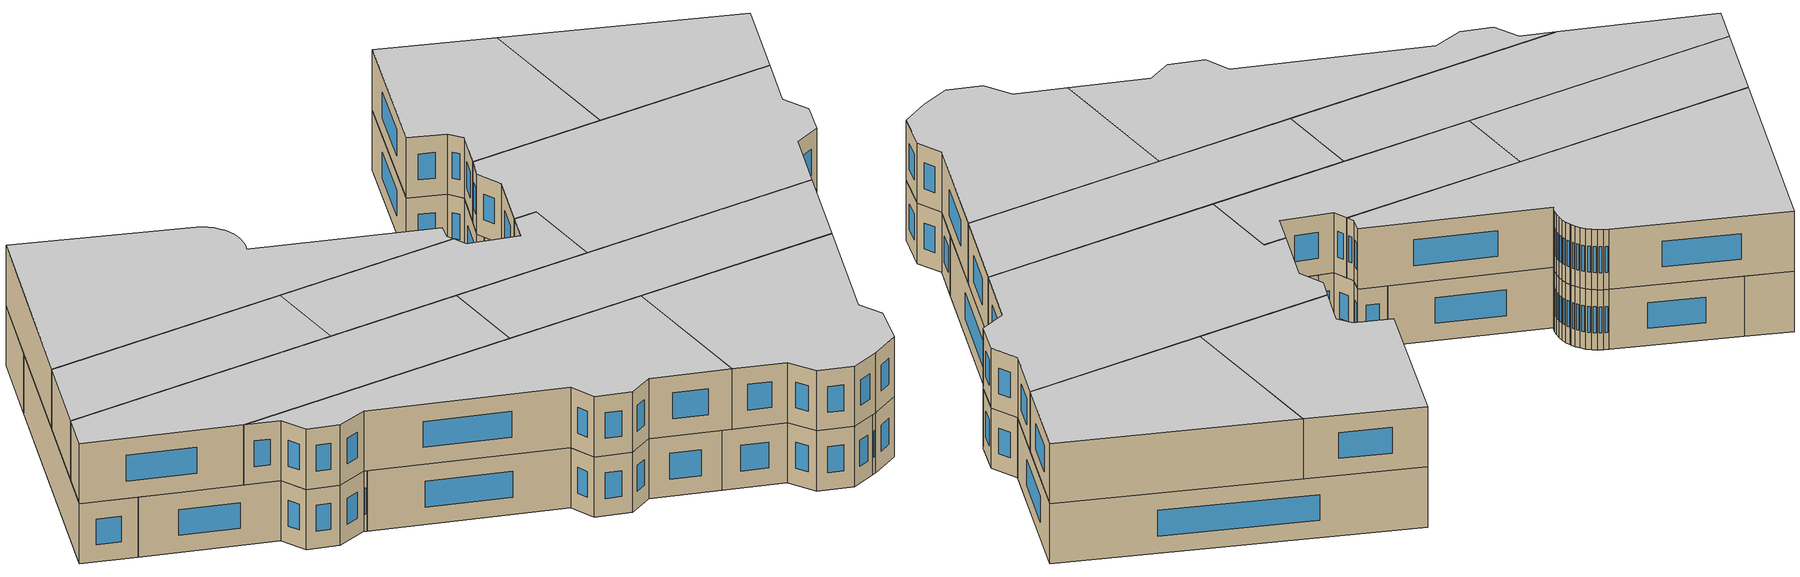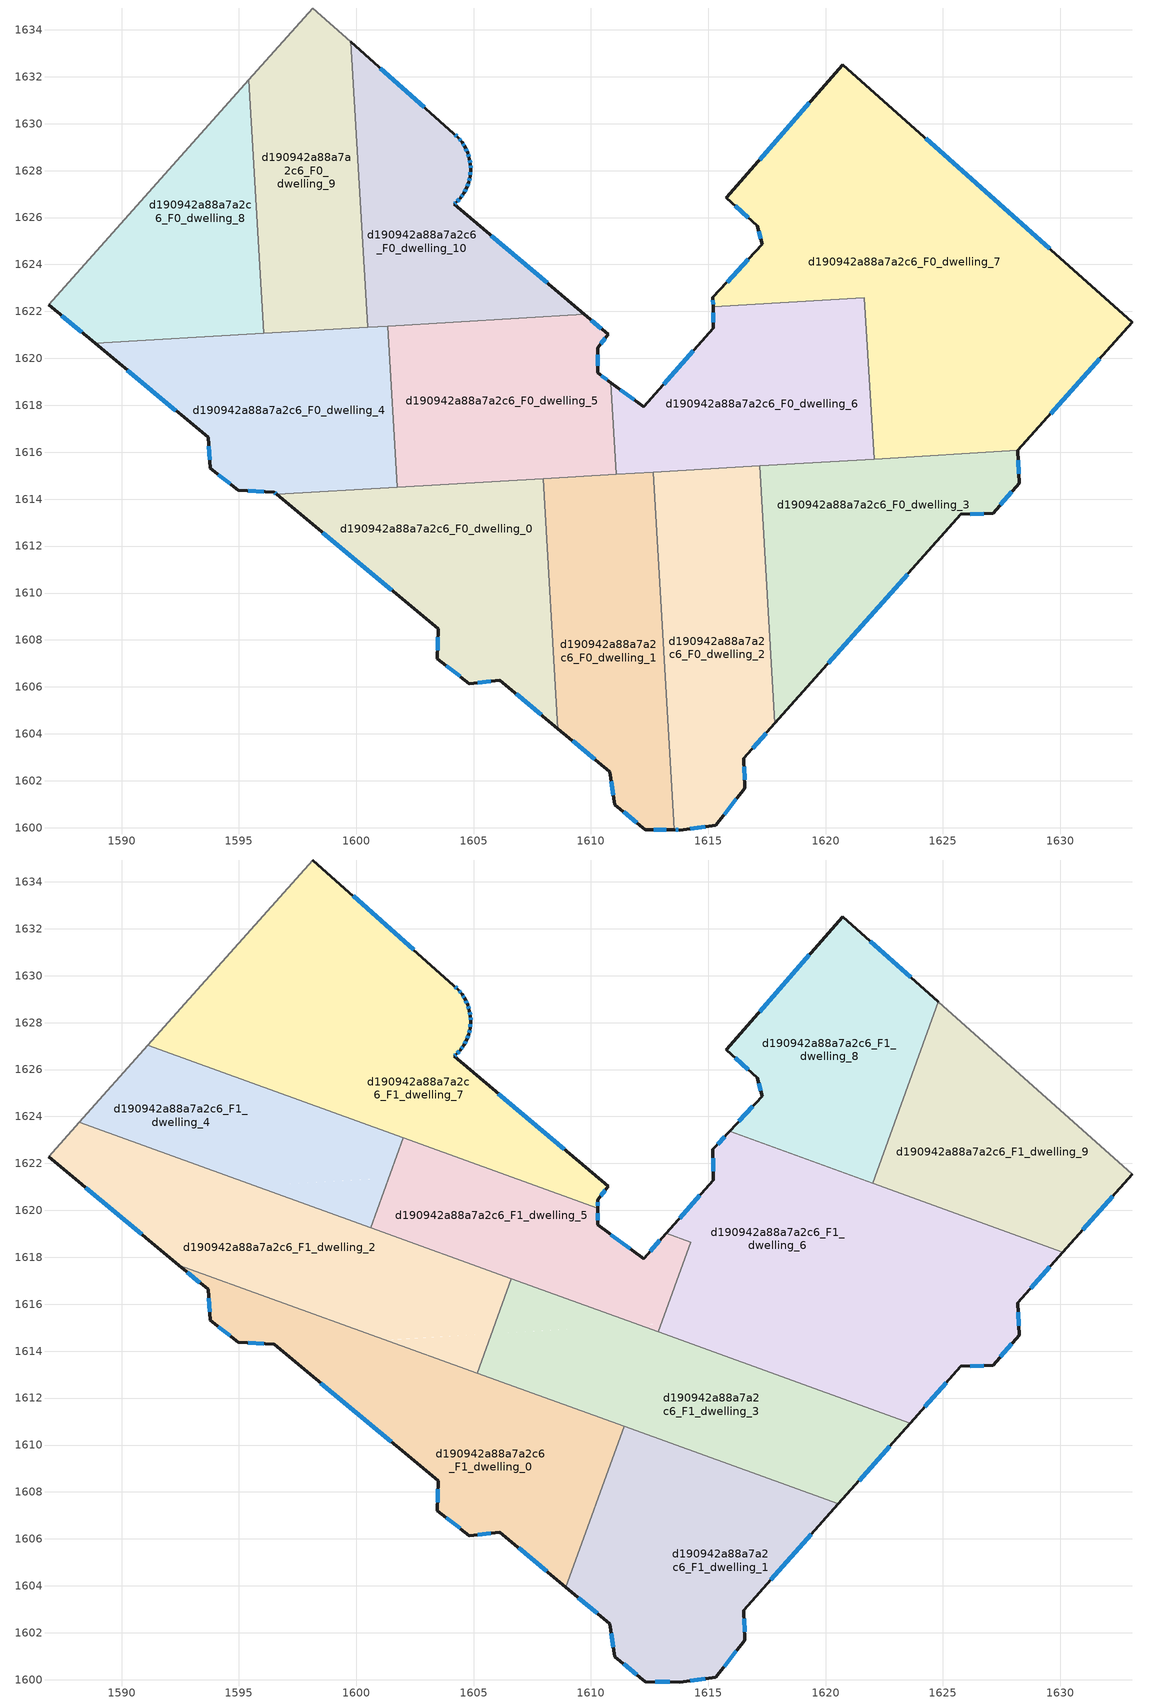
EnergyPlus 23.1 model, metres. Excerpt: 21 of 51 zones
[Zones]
d190942a88a7a2c6_F0_dwelling_0
 floor ground (EU_floor_Construction): 1607.96,1614.87 1608.59,1604.22 1606.11,1606.29 1604.81,1606.14 1603.46,1607.2 1603.48,1608.47 1596.6,1614.2 z0
 wall outside (EU_wall_Construction): 1596.6,1614.2 1603.48,1608.47 1603.46,1607.2 1604.81,1606.14 1606.11,1606.29 1608.59,1604.22 z0:3
 wall to d190942a88a7a2c6_F0_dwelling_1 (EU_wall_Construction): 1608.59,1604.22 1607.96,1614.87 z0:3
 wall to d190942a88a7a2c6_F0_dwelling_5 (EU_wall_Construction): 1607.96,1614.87 1601.75,1614.5 z0:3
 wall to d190942a88a7a2c6_F0_dwelling_4 (EU_wall_Construction): 1601.75,1614.5 1596.6,1614.2 z0:3
 window (EU_Window_Construction): 1603.48,1608.11 1603.46,1607.56 / 1598.57,1612.56 1601.52,1610.11 / 1606.82,1605.7 1607.88,1604.81 / 1605.18,1606.18 1605.74,1606.25 / 1603.84,1606.9 1604.42,1606.44 z0.86:2.14
d190942a88a7a2c6_F0_dwelling_1
 floor ground (EU_floor_Construction): 1612.65,1615.15 1613.56,1599.9 1612.31,1599.91 1611.02,1600.97 1610.79,1602.39 1608.59,1604.22 1607.96,1614.87 z0
 wall outside (EU_wall_Construction): 1608.59,1604.22 1610.79,1602.39 1611.02,1600.97 1612.31,1599.91 1613.56,1599.9 z0:3
 wall to d190942a88a7a2c6_F0_dwelling_2 (EU_wall_Construction): 1613.56,1599.9 1612.65,1615.15 z0:3
 wall to d190942a88a7a2c6_F0_dwelling_6 (EU_wall_Construction): 1612.65,1615.15 1611.09,1615.06 z0:3
 wall to d190942a88a7a2c6_F0_dwelling_5 (EU_wall_Construction): 1611.08,1615.06 1607.96,1614.87 z0:3
 window (EU_Window_Construction): 1609.22,1603.7 1610.16,1602.92 / 1612.67,1599.91 1613.2,1599.9 / 1611.39,1600.67 1611.95,1600.21 / 1610.86,1601.99 1610.96,1601.38 z0.86:2.14
d190942a88a7a2c6_F0_dwelling_10
 floor ground (EU_floor_Construction): 1604.51,1629.21 1604.64,1628.99 1604.75,1628.76 1604.82,1628.51 1604.86,1628.26 1604.87,1628.07 1604.87,1628.01 1604.85,1627.75 1604.79,1627.5 1604.7,1627.27 1604.58,1627.04 1604.43,1626.83 1604.26,1626.64 1604.17,1626.56 1609.72,1621.87 1600.49,1621.32 1599.77,1633.48 1604.16,1629.58 1604.34,1629.41 z0
 wall outside (EU_wall_Construction): 1609.72,1621.87 1604.17,1626.56 1604.26,1626.64 1604.43,1626.83 1604.58,1627.04 1604.7,1627.27 1604.79,1627.5 1604.85,1627.75 1604.87,1628.01 1604.87,1628.07 1604.86,1628.26 1604.82,1628.51 1604.75,1628.76 1604.64,1628.99 1604.51,1629.21 1604.34,1629.41 1604.16,1629.58 1599.77,1633.48 z0:3
 wall to d190942a88a7a2c6_F0_dwelling_9 (EU_wall_Construction): 1599.77,1633.48 1600.49,1621.32 z0:3
 wall to d190942a88a7a2c6_F0_dwelling_5 (EU_wall_Construction): 1601.34,1621.37 1609.72,1621.87 z0:3
 wall to d190942a88a7a2c6_F0_dwelling_4 (EU_wall_Construction): 1600.49,1621.32 1601.34,1621.37 z0:3
 window (EU_Window_Construction): 1604.6,1629.05 1604.54,1629.15 / 1604.72,1628.83 1604.67,1628.93 / 1604.8,1628.58 1604.77,1628.69 / 1604.85,1628.34 1604.83,1628.44 / 1604.87,1628.13 1604.87,1628.21 / 1604.86,1627.83 1604.87,1627.94 / 1604.81,1627.58 1604.83,1627.68 / 1604.73,1627.33 1604.77,1627.44 / 1604.62,1627.1 1604.67,1627.2 / 1604.48,1626.89 1604.54,1626.98 / 1604.31,1626.7 1604.38,1626.78 / 1604.19,1626.59 1604.23,1626.62 / 1608.13,1623.21 1605.75,1625.22 / 1602.9,1630.69 1601.02,1632.37 / 1604.29,1629.45 1604.21,1629.53 / 1604.46,1629.27 1604.39,1629.35 z0.86:2.14
 ceiling adiabatic (EU_roof_Construction): 1605.97,1621.65 1602,1623.08 1601.39,1621.38 z3
d190942a88a7a2c6_F0_dwelling_2
 floor ground (EU_floor_Construction): 1617.19,1615.42 1617.84,1604.46 1616.51,1602.96 1616.55,1601.68 1615.32,1600.1 1613.78,1599.9 1613.56,1599.9 1612.65,1615.15 z0
 wall outside (EU_wall_Construction): 1613.56,1599.9 1613.78,1599.9 1615.32,1600.1 1616.55,1601.68 1616.51,1602.96 1617.84,1604.46 z0:3
 wall to d190942a88a7a2c6_F0_dwelling_3 (EU_wall_Construction): 1617.84,1604.46 1617.19,1615.42 z0:3
 wall to d190942a88a7a2c6_F0_dwelling_6 (EU_wall_Construction): 1617.19,1615.42 1612.65,1615.15 z0:3
 window (EU_Window_Construction): 1614.22,1599.96 1614.88,1600.05 / 1613.62,1599.9 1613.72,1599.9 / 1616.89,1603.39 1617.46,1604.03 / 1616.54,1602.04 1616.52,1602.6 / 1615.67,1600.55 1616.2,1601.23 z0.86:2.14
d190942a88a7a2c6_F0_dwelling_3
 floor ground (EU_floor_Construction): 1628.19,1616.07 1628.18,1616.06 1628.24,1614.68 1627.13,1613.4 1625.77,1613.35 1617.84,1604.46 1617.19,1615.42 z0
 wall outside (EU_wall_Construction): 1617.84,1604.46 1625.77,1613.35 1627.13,1613.4 1628.24,1614.68 1628.18,1616.06 1628.19,1616.07 z0:3
 wall to d190942a88a7a2c6_F0_dwelling_7 (EU_wall_Construction): 1628.19,1616.07 1622.06,1615.71 z0:3
 wall to d190942a88a7a2c6_F0_dwelling_6 (EU_wall_Construction): 1622.06,1615.71 1617.19,1615.42 z0:3
 window (EU_Window_Construction): 1620.11,1607 1623.5,1610.81 / 1628.22,1615.08 1628.2,1615.67 / 1627.45,1613.76 1627.92,1614.32 / 1626.16,1613.36 1626.74,1613.38 z0.86:2.14
d190942a88a7a2c6_F0_dwelling_4
 floor ground (EU_floor_Construction): 1601.34,1621.38 1601.75,1614.5 1596.6,1614.2 1596.49,1614.29 1594.97,1614.38 1593.77,1615.31 1593.69,1616.63 1588.87,1620.63 z0
 wall outside (EU_wall_Construction): 1588.87,1620.63 1593.69,1616.63 1593.77,1615.31 1594.97,1614.38 1596.49,1614.29 1596.6,1614.2 z0:3
 wall to d190942a88a7a2c6_F0_dwelling_5 (EU_wall_Construction): 1601.75,1614.5 1601.34,1621.38 z0:3
 wall to d190942a88a7a2c6_F0_dwelling_8 (EU_wall_Construction): 1596.06,1621.06 1588.87,1620.63 z0:3
 wall to d190942a88a7a2c6_F0_dwelling_9 (EU_wall_Construction): 1600.49,1621.32 1596.06,1621.06 z0:3
 window (EU_Window_Construction): 1594.11,1615.05 1594.62,1614.65 / 1593.71,1616.25 1593.75,1615.69 / 1590.25,1619.49 1592.31,1617.77 / 1596.53,1614.26 1596.57,1614.22 / 1595.4,1614.36 1596.06,1614.32 z0.86:2.14
 ceiling adiabatic (EU_roof_Construction): 1601.49,1618.94 1601.34,1621.38 1595.69,1621.04 z3
d190942a88a7a2c6_F0_dwelling_5
 floor ground (EU_floor_Construction): 1610.73,1621.02 1610.29,1620.46 1610.28,1619.38 1610.85,1618.96 1611.09,1615.06 1601.75,1614.5 1601.34,1621.38 1609.72,1621.87 z0
 wall outside (EU_wall_Construction): 1610.85,1618.96 1610.28,1619.38 1610.29,1620.46 1610.73,1621.02 1609.72,1621.87 z0:3
 wall to d190942a88a7a2c6_F0_dwelling_6 (EU_wall_Construction): 1611.09,1615.06 1610.85,1618.96 z0:3
 window (EU_Window_Construction): 1610.44,1621.26 1610,1621.63 / 1610.41,1620.62 1610.6,1620.86 / 1610.28,1619.69 1610.29,1620.15 / 1610.69,1619.08 1610.45,1619.26 z0.86:2.14
d190942a88a7a2c6_F0_dwelling_6
 floor ground (EU_floor_Construction): 1621.66,1622.58 1622.06,1615.71 1611.09,1615.06 1610.85,1618.96 1612.24,1617.95 1615.21,1621.28 1615.2,1622.2 z0
 wall outside (EU_wall_Construction): 1615.2,1622.2 1615.21,1621.28 1612.24,1617.95 1610.85,1618.96 z0:3
 wall to d190942a88a7a2c6_F0_dwelling_7 (EU_wall_Construction): 1622.06,1615.71 1621.66,1622.58 1615.2,1622.2 z0:3
 window (EU_Window_Construction): 1611.85,1618.24 1611.25,1618.67 / 1614.36,1620.33 1613.09,1618.9 / 1615.2,1621.94 1615.21,1621.55 z0.86:2.14
 ceiling adiabatic (EU_roof_Construction): 1621.73,1621.25 1621.66,1622.58 1618.58,1622.4 z3
d190942a88a7a2c6_F0_dwelling_7
 floor ground (EU_floor_Construction): 1633.07,1621.55 1628.19,1616.07 1622.06,1615.71 1621.66,1622.58 1615.2,1622.2 1615.2,1622.59 1617.29,1624.87 1617.09,1625.65 1615.76,1626.83 1620.73,1632.51 z0
 wall outside (EU_wall_Construction): 1628.19,1616.07 1633.07,1621.55 1620.73,1632.51 1615.76,1626.83 1617.09,1625.65 1617.29,1624.87 1615.2,1622.59 1615.2,1622.2 z0:3
 window (EU_Window_Construction): 1615.2,1622.48 1615.2,1622.31 / 1616.69,1624.22 1615.8,1623.24 / 1617.15,1625.43 1617.23,1625.09 / 1616.14,1626.5 1616.71,1625.99 / 1619.31,1630.89 1617.18,1628.45 / 1629.55,1624.68 1624.26,1629.38 / 1629.59,1617.64 1631.68,1619.98 z0.86:2.14
d190942a88a7a2c6_F0_dwelling_8
 floor ground (EU_floor_Construction): 1595.42,1631.87 1596.06,1621.06 1588.87,1620.63 1586.89,1622.28 z0
 wall outside (EU_wall_Construction): 1586.89,1622.28 1588.87,1620.63 z0:3
 wall adiabatic (EU_wall_Construction): 1595.42,1631.87 1586.89,1622.28 z0:3
 wall to d190942a88a7a2c6_F0_dwelling_9 (EU_wall_Construction): 1596.06,1621.06 1595.42,1631.87 z0:3
 window (EU_Window_Construction): 1587.45,1621.81 1588.3,1621.11 z0.86:2.14
d190942a88a7a2c6_F0_dwelling_9
 floor ground (EU_floor_Construction): 1599.77,1633.48 1600.49,1621.32 1596.06,1621.06 1595.42,1631.87 1598.14,1634.93 z0
 wall adiabatic (EU_wall_Construction): 1599.77,1633.48 1598.14,1634.93 1595.42,1631.87 z0:3
d190942a88a7a2c6_F1_dwelling_0
 floor to d190942a88a7a2c6_F0_dwelling_0 (EU_floor_Construction): 1608.13,1611.99 1608.59,1604.22 1606.11,1606.29 1604.81,1606.14 1603.46,1607.2 1603.48,1608.47 1596.6,1614.2 1601.26,1614.47 z3
 floor to d190942a88a7a2c6_F0_dwelling_1 (EU_floor_Construction): 1611.41,1610.8 1608.93,1603.94 1608.59,1604.22 1608.13,1611.99 z3
 floor to d190942a88a7a2c6_F0_dwelling_4 (EU_floor_Construction): 1601.26,1614.47 1596.6,1614.2 1596.49,1614.29 1594.97,1614.38 1593.77,1615.31 1593.69,1616.63 1592.43,1617.67 z3
 wall outside (EU_wall_Construction): 1592.43,1617.67 1593.69,1616.63 1593.77,1615.31 1594.97,1614.38 1596.49,1614.29 1603.48,1608.47 1603.46,1607.2 1604.81,1606.14 1606.11,1606.29 1608.93,1603.94 z3:6
 wall to d190942a88a7a2c6_F1_dwelling_1 (EU_wall_Construction): 1608.93,1603.94 1611.41,1610.8 z3:6
 wall to d190942a88a7a2c6_F1_dwelling_2 (EU_wall_Construction): 1605.15,1613.07 1592.43,1617.67 z3:6
 wall to d190942a88a7a2c6_F1_dwelling_3 (EU_wall_Construction): 1611.41,1610.8 1605.15,1613.07 z3:6
 window (EU_Window_Construction): 1603.48,1608.11 1603.46,1607.56 / 1598.49,1612.63 1601.49,1610.13 / 1595.4,1614.36 1596.06,1614.32 / 1594.11,1615.05 1594.62,1614.65 / 1593.71,1616.25 1593.75,1615.69 / 1592.79,1617.37 1593.33,1616.92 / 1606.91,1605.62 1608.12,1604.61 / 1605.18,1606.18 1605.74,1606.25 / 1603.84,1606.9 1604.42,1606.44 z3.86:5.14
 ceiling to d190942a88a7a2c6_F2_dwelling_0 (EU_floor_Construction): 1608.93,1603.94 1611.41,1610.8 1592.43,1617.67 1593.69,1616.63 1593.77,1615.31 1594.97,1614.38 1596.49,1614.29 1603.48,1608.47 1603.46,1607.2 1604.81,1606.14 1606.11,1606.29 z6
d190942a88a7a2c6_F1_dwelling_1
 floor to d190942a88a7a2c6_F0_dwelling_1 (EU_floor_Construction): 1612.94,1610.25 1613.56,1599.9 1612.31,1599.91 1611.02,1600.97 1610.79,1602.39 1608.93,1603.94 1611.41,1610.8 z3
 floor to d190942a88a7a2c6_F0_dwelling_2 (EU_floor_Construction): 1617.6,1608.56 1617.84,1604.46 1616.51,1602.96 1616.55,1601.68 1615.32,1600.1 1613.78,1599.9 1613.56,1599.9 1612.94,1610.25 z3
 floor to d190942a88a7a2c6_F0_dwelling_3 (EU_floor_Construction): 1620.55,1607.49 1617.84,1604.46 1617.6,1608.56 z3
 wall outside (EU_wall_Construction): 1608.93,1603.94 1610.79,1602.39 1611.02,1600.97 1612.31,1599.91 1613.78,1599.9 1615.32,1600.1 1616.55,1601.68 1616.51,1602.96 1620.55,1607.49 z3:6
 wall to d190942a88a7a2c6_F1_dwelling_3 (EU_wall_Construction): 1620.55,1607.49 1611.41,1610.8 z3:6
 window (EU_Window_Construction): 1612.73,1599.91 1613.36,1599.9 / 1611.39,1600.67 1611.95,1600.21 / 1610.86,1601.99 1610.96,1601.38 / 1609.46,1603.5 1610.26,1602.83 / 1617.66,1604.26 1619.39,1606.2 / 1616.54,1602.04 1616.52,1602.6 / 1615.67,1600.55 1616.2,1601.23 / 1614.22,1599.96 1614.88,1600.05 z3.86:5.14
 ceiling to d190942a88a7a2c6_F2_dwelling_1 (EU_floor_Construction): 1616.55,1601.68 1616.51,1602.96 1620.55,1607.49 1611.41,1610.8 1608.93,1603.94 1610.79,1602.39 1611.02,1600.97 1612.31,1599.91 1613.78,1599.9 1615.32,1600.1 z6
d190942a88a7a2c6_F1_dwelling_2
 floor to d190942a88a7a2c6_F0_dwelling_4 (EU_floor_Construction): 1601.49,1618.94 1601.75,1614.5 1601.26,1614.47 1592.43,1617.67 1588.87,1620.63 1595.69,1621.04 z3
 floor to d190942a88a7a2c6_F0_dwelling_5 (EU_floor_Construction): 1606.6,1617.09 1605.75,1614.74 1601.75,1614.5 1601.49,1618.94 z3
 floor to d190942a88a7a2c6_F0_dwelling_8 (EU_floor_Construction): 1595.69,1621.04 1588.87,1620.63 1586.89,1622.28 1588.19,1623.75 z3
 floor to d190942a88a7a2c6_F0_dwelling_0 (EU_floor_Construction): 1605.75,1614.74 1605.15,1613.07 1601.26,1614.47 z3
 wall outside (EU_wall_Construction): 1586.89,1622.28 1592.43,1617.67 z3:6
 wall to d190942a88a7a2c6_F1_dwelling_3 (EU_wall_Construction): 1605.15,1613.07 1606.6,1617.09 z3:6
 wall adiabatic (EU_wall_Construction): 1588.19,1623.75 1586.89,1622.28 z3:6
 wall to d190942a88a7a2c6_F1_dwelling_4 (EU_wall_Construction): 1600.62,1619.25 1588.19,1623.75 z3:6
 wall to d190942a88a7a2c6_F1_dwelling_5 (EU_wall_Construction): 1606.6,1617.09 1600.62,1619.25 z3:6
 window (EU_Window_Construction): 1588.47,1620.97 1590.85,1618.99 z3.86:5.14
 ceiling to d190942a88a7a2c6_F2_dwelling_2 (EU_floor_Construction): 1605.15,1613.07 1606.6,1617.09 1588.19,1623.75 1586.89,1622.28 1592.43,1617.67 z6
d190942a88a7a2c6_F1_dwelling_3
 floor to d190942a88a7a2c6_F0_dwelling_2 (EU_floor_Construction): 1617.32,1613.21 1617.6,1608.56 1612.94,1610.25 1612.67,1614.89 z3
 floor to d190942a88a7a2c6_F0_dwelling_3 (EU_floor_Construction): 1623.61,1610.93 1620.55,1607.49 1617.6,1608.56 1617.32,1613.21 z3
 floor to d190942a88a7a2c6_F0_dwelling_1 (EU_floor_Construction): 1612.67,1614.89 1612.94,1610.25 1608.13,1611.99 1607.96,1614.87 1612.05,1615.12 z3
 floor to d190942a88a7a2c6_F0_dwelling_5 (EU_floor_Construction): 1611.06,1615.47 1611.09,1615.06 1605.75,1614.74 1606.6,1617.09 z3
 floor to d190942a88a7a2c6_F0_dwelling_0 (EU_floor_Construction): 1607.96,1614.87 1608.13,1611.99 1605.15,1613.07 1605.75,1614.74 z3
 floor to d190942a88a7a2c6_F0_dwelling_6 (EU_floor_Construction): 1612.05,1615.12 1611.09,1615.06 1611.06,1615.47 z3
 wall outside (EU_wall_Construction): 1620.55,1607.49 1623.61,1610.93 z3:6
 wall to d190942a88a7a2c6_F1_dwelling_6 (EU_wall_Construction): 1623.61,1610.93 1612.87,1614.82 z3:6
 wall to d190942a88a7a2c6_F1_dwelling_5 (EU_wall_Construction): 1612.87,1614.82 1606.6,1617.09 z3:6
 window (EU_Window_Construction): 1621.42,1608.47 1622.73,1609.95 z3.86:5.14
 ceiling to d190942a88a7a2c6_F2_dwelling_3 (EU_floor_Construction): 1620.55,1607.49 1623.61,1610.93 1606.6,1617.09 1605.15,1613.07 z6
d190942a88a7a2c6_F1_dwelling_4
 floor to d190942a88a7a2c6_F0_dwelling_8 (EU_floor_Construction): 1595.81,1625.33 1596.06,1621.06 1595.69,1621.04 1588.19,1623.75 1591.11,1627.03 z3
 floor to d190942a88a7a2c6_F0_dwelling_9 (EU_floor_Construction): 1600.35,1623.68 1600.49,1621.32 1596.06,1621.06 1595.81,1625.33 z3
 floor adiabatic (EU_floor_Construction): 1601.34,1621.38 1601.35,1621.27 1600.62,1619.25 1595.69,1621.04 z3
 floor to d190942a88a7a2c6_F0_dwelling_10 (EU_floor_Construction): 1602,1623.08 1601.39,1621.38 1600.49,1621.32 1600.35,1623.68 z3
 wall to d190942a88a7a2c6_F1_dwelling_5 (EU_wall_Construction): 1600.62,1619.25 1602,1623.08 z3:6
 wall adiabatic (EU_wall_Construction): 1591.11,1627.03 1588.19,1623.75 z3:6
 wall to d190942a88a7a2c6_F1_dwelling_7 (EU_wall_Construction): 1602,1623.08 1591.11,1627.03 z3:6
 ceiling to d190942a88a7a2c6_F2_dwelling_4 (EU_floor_Construction): 1600.62,1619.25 1602,1623.08 1591.11,1627.03 1588.19,1623.75 z6
d190942a88a7a2c6_F1_dwelling_5
 floor to d190942a88a7a2c6_F0_dwelling_5 (EU_floor_Construction): 1610.29,1620.08 1610.28,1619.38 1610.85,1618.96 1611.06,1615.47 1601.49,1618.94 1601.35,1621.27 1601.39,1621.38 1605.97,1621.65 z3
 floor to d190942a88a7a2c6_F0_dwelling_6 (EU_floor_Construction): 1614.25,1618.65 1612.99,1615.17 1612.05,1615.12 1611.06,1615.47 1610.85,1618.96 1612.24,1617.95 1613.21,1619.03 z3
 floor adiabatic (EU_floor_Construction): 1605.97,1621.65 1601.39,1621.38 1602,1623.08 z3; 1601.35,1621.27 1601.49,1618.94 1600.62,1619.25 z3
 floor to d190942a88a7a2c6_F0_dwelling_2 (EU_floor_Construction): 1612.99,1615.17 1612.87,1614.82 1612.67,1614.89 1612.65,1615.15 z3
 floor to d190942a88a7a2c6_F0_dwelling_1 (EU_floor_Construction): 1612.65,1615.15 1612.67,1614.89 1612.05,1615.12 z3
 wall outside (EU_wall_Construction): 1613.21,1619.03 1612.24,1617.95 1610.28,1619.38 1610.29,1620.08 z3:6
 wall to d190942a88a7a2c6_F1_dwelling_6 (EU_wall_Construction): 1612.87,1614.82 1614.25,1618.65 1613.21,1619.03 z3:6
 wall to d190942a88a7a2c6_F1_dwelling_7 (EU_wall_Construction): 1610.29,1620.08 1602,1623.08 z3:6
 window (EU_Window_Construction): 1610.28,1619.58 1610.29,1619.88 / 1611.68,1618.35 1610.84,1618.97 / 1612.93,1618.72 1612.52,1618.25 z3.86:5.14
 ceiling to d190942a88a7a2c6_F2_dwelling_5 (EU_floor_Construction): 1612.87,1614.82 1614.25,1618.65 1613.21,1619.03 1612.24,1617.95 1610.28,1619.38 1610.29,1620.08 1602,1623.08 1600.62,1619.25 z6
d190942a88a7a2c6_F1_dwelling_6
 floor to d190942a88a7a2c6_F0_dwelling_3 (EU_floor_Construction): 1628.19,1616.07 1628.18,1616.06 1628.24,1614.68 1627.13,1613.4 1625.77,1613.35 1623.61,1610.93 1617.32,1613.21 1617.19,1615.42 z3
 floor to d190942a88a7a2c6_F0_dwelling_2 (EU_floor_Construction): 1617.19,1615.42 1617.32,1613.21 1612.87,1614.82 1612.99,1615.17 z3
 floor to d190942a88a7a2c6_F0_dwelling_7 (EU_floor_Construction): 1618.58,1622.4 1615.2,1622.2 1615.2,1622.59 1615.91,1623.36 z3; 1630.11,1618.22 1628.19,1616.07 1622.06,1615.71 1621.73,1621.25 z3
 floor to d190942a88a7a2c6_F0_dwelling_6 (EU_floor_Construction): 1621.73,1621.25 1622.06,1615.71 1612.99,1615.17 1614.25,1618.65 1613.21,1619.03 1615.21,1621.28 1615.2,1622.2 1618.58,1622.4 z3
 wall outside (EU_wall_Construction): 1615.91,1623.36 1615.2,1622.59 1615.21,1621.28 1613.21,1619.03 / 1623.61,1610.93 1625.77,1613.35 1627.13,1613.4 1628.24,1614.68 1628.18,1616.06 1630.11,1618.22 z3:6
 wall to d190942a88a7a2c6_F1_dwelling_9 (EU_wall_Construction): 1630.11,1618.22 1622,1621.16 z3:6
 wall to d190942a88a7a2c6_F1_dwelling_8 (EU_wall_Construction): 1622,1621.16 1615.91,1623.36 z3:6
 window (EU_Window_Construction): 1614.64,1620.64 1613.78,1619.67 / 1615.2,1622.22 1615.21,1621.66 / 1615.71,1623.14 1615.4,1622.81 / 1628.73,1616.68 1629.56,1617.6 / 1628.22,1615.08 1628.2,1615.67 / 1627.45,1613.76 1627.92,1614.32 / 1626.16,1613.36 1626.74,1613.38 / 1624.23,1611.62 1625.15,1612.66 z3.86:5.14
 ceiling to d190942a88a7a2c6_F2_dwelling_6 (EU_floor_Construction): 1627.13,1613.4 1628.24,1614.68 1628.18,1616.06 1630.11,1618.22 1615.91,1623.36 1615.2,1622.59 1615.21,1621.28 1613.21,1619.03 1614.25,1618.65 1612.87,1614.82 1623.61,1610.93 1625.77,1613.35 z6
d190942a88a7a2c6_F1_dwelling_7
 floor to d190942a88a7a2c6_F0_dwelling_10 (EU_floor_Construction): 1604.51,1629.21 1604.64,1628.99 1604.75,1628.76 1604.82,1628.51 1604.86,1628.26 1604.87,1628.07 1604.87,1628.01 1604.85,1627.75 1604.79,1627.5 1604.7,1627.27 1604.58,1627.04 1604.43,1626.83 1604.26,1626.64 1604.17,1626.56 1609.72,1621.87 1605.97,1621.65 1600.35,1623.68 1599.77,1633.48 1604.16,1629.58 1604.34,1629.41 z3
 floor to d190942a88a7a2c6_F0_dwelling_9 (EU_floor_Construction): 1599.77,1633.48 1600.35,1623.68 1595.81,1625.33 1595.42,1631.87 1598.14,1634.93 z3
 floor to d190942a88a7a2c6_F0_dwelling_8 (EU_floor_Construction): 1595.42,1631.87 1595.81,1625.33 1591.11,1627.03 z3
 floor to d190942a88a7a2c6_F0_dwelling_5 (EU_floor_Construction): 1610.73,1621.02 1610.29,1620.46 1610.29,1620.08 1605.97,1621.65 1609.72,1621.87 z3
 wall outside (EU_wall_Construction): 1610.29,1620.08 1610.29,1620.46 1610.73,1621.02 1604.17,1626.56 1604.26,1626.64 1604.43,1626.83 1604.58,1627.04 1604.7,1627.27 1604.79,1627.5 1604.85,1627.75 1604.87,1628.01 1604.87,1628.07 1604.86,1628.26 1604.82,1628.51 1604.75,1628.76 1604.64,1628.99 1604.51,1629.21 1604.34,1629.41 1604.16,1629.58 1598.14,1634.93 z3:6
 wall adiabatic (EU_wall_Construction): 1598.14,1634.93 1591.11,1627.03 z3:6
 window (EU_Window_Construction): 1602.44,1631.11 1599.86,1633.4 / 1604.29,1629.45 1604.21,1629.53 / 1604.46,1629.27 1604.39,1629.35 / 1604.6,1629.05 1604.54,1629.15 / 1604.72,1628.83 1604.67,1628.93 / 1604.8,1628.58 1604.77,1628.69 / 1604.85,1628.34 1604.83,1628.44 / 1604.87,1628.13 1604.87,1628.21 / 1604.86,1627.83 1604.87,1627.94 / 1604.81,1627.58 1604.83,1627.68 / 1604.73,1627.33 1604.77,1627.44 / 1604.62,1627.1 1604.67,1627.2 / 1604.48,1626.89 1604.54,1626.98 / 1604.31,1626.7 1604.38,1626.78 / 1604.19,1626.59 1604.23,1626.62 / 1608.85,1622.6 1606.04,1624.98 / 1610.41,1620.62 1610.6,1620.86 / 1610.29,1620.19 1610.29,1620.35 z3.86:5.14
 ceiling to d190942a88a7a2c6_F2_dwelling_7 (EU_floor_Construction): 1610.29,1620.08 1610.29,1620.46 1610.73,1621.02 1604.17,1626.56 1604.26,1626.64 1604.43,1626.83 1604.58,1627.04 1604.7,1627.27 1604.79,1627.5 1604.85,1627.75 1604.87,1628.01 1604.87,1628.07 1604.86,1628.26 1604.82,1628.51 1604.75,1628.76 1604.64,1628.99 1604.51,1629.21 1604.34,1629.41 1604.16,1629.58 1598.14,1634.93 1591.11,1627.03 z6
d190942a88a7a2c6_F1_dwelling_8
 floor to d190942a88a7a2c6_F0_dwelling_7 (EU_floor_Construction): 1624.8,1628.89 1622,1621.16 1621.73,1621.26 1621.66,1622.58 1618.58,1622.4 1615.91,1623.36 1617.29,1624.87 1617.09,1625.65 1615.76,1626.83 1620.73,1632.51 z3
 floor adiabatic (EU_floor_Construction): 1621.66,1622.58 1621.73,1621.26 1618.58,1622.4 z3
 wall outside (EU_wall_Construction): 1624.8,1628.89 1620.73,1632.51 1615.76,1626.83 1617.09,1625.65 1617.29,1624.87 1615.91,1623.36 z3:6
 wall to d190942a88a7a2c6_F1_dwelling_9 (EU_wall_Construction): 1622,1621.16 1624.8,1628.89 z3:6
 window (EU_Window_Construction): 1623.64,1629.92 1621.89,1631.47 / 1616.9,1624.44 1616.3,1623.79 / 1617.15,1625.43 1617.23,1625.09 / 1616.14,1626.5 1616.71,1625.99 / 1619.31,1630.89 1617.18,1628.45 z3.86:5.14
 ceiling to d190942a88a7a2c6_F2_dwelling_8 (EU_floor_Construction): 1622,1621.16 1624.8,1628.89 1620.73,1632.51 1615.76,1626.83 1617.09,1625.65 1617.29,1624.87 1615.91,1623.36 z6
d190942a88a7a2c6_F1_dwelling_9
 floor to d190942a88a7a2c6_F0_dwelling_7 (EU_floor_Construction): 1633.07,1621.55 1630.11,1618.22 1622,1621.16 1624.8,1628.89 z3
 wall outside (EU_wall_Construction): 1630.11,1618.22 1633.07,1621.55 z3:6
 wall adiabatic (EU_wall_Construction): 1633.07,1621.55 1624.8,1628.89 z3:6
 window (EU_Window_Construction): 1630.96,1619.17 1632.23,1620.6 z3.86:5.14
 ceiling to d190942a88a7a2c6_F2_dwelling_9 (EU_floor_Construction): 1630.11,1618.22 1633.07,1621.55 1624.8,1628.89 1622,1621.16 z6
[Building]
EU S2 Campaign: North Axis=0; Terrain=City; Solar Distribution=FullExterior
[Site:Location]
Helsinki-Vantaa.AP: Latitude=60.317; Longitude=24.963; Time Zone=2; Elevation=54.6
[SizingPeriod:WeatherFileDays]
AnnualSizingPeriod: Begin Month=1; Begin Day of Month=1; End Month=12; End Day of Month=31; Day of Week for Start Day=Monday; Use Weather File Daylight Saving Period=No; Use Weather File Rain and Snow Indicators=No
[MATERIAL]
EU_InternalMass_Material: Roughness=MediumRough; Thickness=0.1; Conductivity=1; Density=1800; Specific Heat=900; Thermal Absorptance=0.9; Solar Absorptance=0.7; Visible Absorptance=0.7
[MATERIAL:NOMASS] Roughness=MediumRough; Thermal Absorptance=0.9; Solar Absorptance=0.7; Visible Absorptance=0.7
Name | Thermal Resistance
EU_wall_NoMass | 1.10183
EU_roof_NoMass; EU_floor_NoMass | 1.70606
[WINDOWMATERIAL:SIMPLEGLAZINGSYSTEM]
EU_Window_SimpleGlazing: UFactor=3.11035; Solar Heat Gain Coefficient=0.8; Visible Transmittance=0.8
[CONSTRUCTION]
EU_wall_Construction: EU_wall_NoMass
EU_roof_Construction: EU_roof_NoMass
EU_floor_Construction: EU_floor_NoMass
EU_Window_Construction: EU_Window_SimpleGlazing
EU_InternalMass_Construction: EU_InternalMass_Material
[ZONE] Type=1; Multiplier=1; Ceiling Height=autocalculate; Floor Area=autocalculate; Part of Total Floor Area=Yes
Name | Volume
d190942a88a7a2c6_F0_dwelling_0 | 189.408
d190942a88a7a2c6_F1_dwelling_0 | 235.489
d190942a88a7a2c6_F0_dwelling_1 | 189.38
d190942a88a7a2c6_F1_dwelling_1 | 219.08
d190942a88a7a2c6_F0_dwelling_10 | 166.514
d190942a88a7a2c6_F0_dwelling_2 | 189.414
d190942a88a7a2c6_F1_dwelling_2 | 233.502
d190942a88a7a2c6_F0_dwelling_3 | 189.4
d190942a88a7a2c6_F1_dwelling_3 | 221.028
d190942a88a7a2c6_F0_dwelling_4 | 189.402
d190942a88a7a2c6_F1_dwelling_4 | 151.515
d190942a88a7a2c6_F0_dwelling_5 | 189.406
d190942a88a7a2c6_F1_dwelling_5 | 150.853
d190942a88a7a2c6_F0_dwelling_6 | 189.405
d190942a88a7a2c6_F1_dwelling_6 | 374.272
d190942a88a7a2c6_F0_dwelling_7 | 447.409
d190942a88a7a2c6_F1_dwelling_7 | 326.437
d190942a88a7a2c6_F0_dwelling_8 | 166.535
d190942a88a7a2c6_F1_dwelling_8 | 180.263
d190942a88a7a2c6_F0_dwelling_9 | 166.504
d190942a88a7a2c6_F1_dwelling_9 | 180.272
[INTERNALMASS] Construction=EU_InternalMass_Construction
Name | Zone or ZoneList | Surface Area
d190942a88a7a2c6_F0_dwelling_0_EU_InternalMass | d190942a88a7a2c6_F0_dwelling_0 | 63.1356
d190942a88a7a2c6_F0_dwelling_1_EU_InternalMass | d190942a88a7a2c6_F0_dwelling_1 | 63.1264
d190942a88a7a2c6_F0_dwelling_2_EU_InternalMass | d190942a88a7a2c6_F0_dwelling_2 | 63.1383
d190942a88a7a2c6_F0_dwelling_3_EU_InternalMass | d190942a88a7a2c6_F0_dwelling_3 | 63.1331
d190942a88a7a2c6_F0_dwelling_4_EU_InternalMass | d190942a88a7a2c6_F0_dwelling_4 | 63.1336
d190942a88a7a2c6_F0_dwelling_5_EU_InternalMass | d190942a88a7a2c6_F0_dwelling_5 | 63.1353
d190942a88a7a2c6_F0_dwelling_6_EU_InternalMass | d190942a88a7a2c6_F0_dwelling_6 | 63.1347
d190942a88a7a2c6_F0_dwelling_7_EU_InternalMass | d190942a88a7a2c6_F0_dwelling_7 | 149.137
d190942a88a7a2c6_F0_dwelling_8_EU_InternalMass | d190942a88a7a2c6_F0_dwelling_8 | 55.5118
d190942a88a7a2c6_F0_dwelling_9_EU_InternalMass | d190942a88a7a2c6_F0_dwelling_9 | 55.5013
d190942a88a7a2c6_F0_dwelling_10_EU_InternalMass | d190942a88a7a2c6_F0_dwelling_10 | 55.5047
d190942a88a7a2c6_F1_dwelling_0_EU_InternalMass | d190942a88a7a2c6_F1_dwelling_0 | 78.4962
d190942a88a7a2c6_F1_dwelling_1_EU_InternalMass | d190942a88a7a2c6_F1_dwelling_1 | 73.0269
d190942a88a7a2c6_F1_dwelling_2_EU_InternalMass | d190942a88a7a2c6_F1_dwelling_2 | 77.8337
d190942a88a7a2c6_F1_dwelling_3_EU_InternalMass | d190942a88a7a2c6_F1_dwelling_3 | 73.676
d190942a88a7a2c6_F1_dwelling_4_EU_InternalMass | d190942a88a7a2c6_F1_dwelling_4 | 50.505
d190942a88a7a2c6_F1_dwelling_5_EU_InternalMass | d190942a88a7a2c6_F1_dwelling_5 | 50.284
d190942a88a7a2c6_F1_dwelling_6_EU_InternalMass | d190942a88a7a2c6_F1_dwelling_6 | 124.763
d190942a88a7a2c6_F1_dwelling_7_EU_InternalMass | d190942a88a7a2c6_F1_dwelling_7 | 108.812
d190942a88a7a2c6_F1_dwelling_8_EU_InternalMass | d190942a88a7a2c6_F1_dwelling_8 | 60.0876
d190942a88a7a2c6_F1_dwelling_9_EU_InternalMass | d190942a88a7a2c6_F1_dwelling_9 | 60.0908
[OTHEREQUIPMENT] Fuel Type=Electricity; Design Level Calculation Method=Watts/Area; Power per Zone Floor Area=1; Fraction Latent=0; Fraction Radiant=0; Fraction Lost=0; Carbon Dioxide Generation Rate=0; EndUse Subcategory=EU_Step8_InternalGains
Name | Zone or ZoneList or Space or SpaceList | Schedule
EU_Step8_InternalGain_d190942a88a7a2c6_F0_dwelling_0_f000 | d190942a88a7a2c6_F0_dwelling_0 | EU_Step8_GainSchedule_d190942a88a7a2c6_F0_dwelling_0_f000
EU_Step8_InternalGain_d190942a88a7a2c6_F0_dwelling_1_f000 | d190942a88a7a2c6_F0_dwelling_1 | EU_Step8_GainSchedule_d190942a88a7a2c6_F0_dwelling_1_f000
EU_Step8_InternalGain_d190942a88a7a2c6_F0_dwelling_2_f000 | d190942a88a7a2c6_F0_dwelling_2 | EU_Step8_GainSchedule_d190942a88a7a2c6_F0_dwelling_2_f000
EU_Step8_InternalGain_d190942a88a7a2c6_F0_dwelling_3_f000 | d190942a88a7a2c6_F0_dwelling_3 | EU_Step8_GainSchedule_d190942a88a7a2c6_F0_dwelling_3_f000
EU_Step8_InternalGain_d190942a88a7a2c6_F0_dwelling_4_f000 | d190942a88a7a2c6_F0_dwelling_4 | EU_Step8_GainSchedule_d190942a88a7a2c6_F0_dwelling_4_f000
EU_Step8_InternalGain_d190942a88a7a2c6_F0_dwelling_5_f000 | d190942a88a7a2c6_F0_dwelling_5 | EU_Step8_GainSchedule_d190942a88a7a2c6_F0_dwelling_5_f000
EU_Step8_InternalGain_d190942a88a7a2c6_F0_dwelling_6_f000 | d190942a88a7a2c6_F0_dwelling_6 | EU_Step8_GainSchedule_d190942a88a7a2c6_F0_dwelling_6_f000
EU_Step8_InternalGain_d190942a88a7a2c6_F0_dwelling_7_f000 | d190942a88a7a2c6_F0_dwelling_7 | EU_Step8_GainSchedule_d190942a88a7a2c6_F0_dwelling_7_f000
EU_Step8_InternalGain_d190942a88a7a2c6_F0_dwelling_8_f000 | d190942a88a7a2c6_F0_dwelling_8 | EU_Step8_GainSchedule_d190942a88a7a2c6_F0_dwelling_8_f000
EU_Step8_InternalGain_d190942a88a7a2c6_F0_dwelling_9_f000 | d190942a88a7a2c6_F0_dwelling_9 | EU_Step8_GainSchedule_d190942a88a7a2c6_F0_dwelling_9_f000
EU_Step8_InternalGain_d190942a88a7a2c6_F0_dwelling_10_f000 | d190942a88a7a2c6_F0_dwelling_10 | EU_Step8_GainSchedule_d190942a88a7a2c6_F0_dwelling_10_f000
EU_Step8_InternalGain_d190942a88a7a2c6_F1_dwelling_0_f000 | d190942a88a7a2c6_F1_dwelling_0 | EU_Step8_GainSchedule_d190942a88a7a2c6_F1_dwelling_0_f000
EU_Step8_InternalGain_d190942a88a7a2c6_F1_dwelling_1_f000 | d190942a88a7a2c6_F1_dwelling_1 | EU_Step8_GainSchedule_d190942a88a7a2c6_F1_dwelling_1_f000
EU_Step8_InternalGain_d190942a88a7a2c6_F1_dwelling_2_f000 | d190942a88a7a2c6_F1_dwelling_2 | EU_Step8_GainSchedule_d190942a88a7a2c6_F1_dwelling_2_f000
EU_Step8_InternalGain_d190942a88a7a2c6_F1_dwelling_3_f000 | d190942a88a7a2c6_F1_dwelling_3 | EU_Step8_GainSchedule_d190942a88a7a2c6_F1_dwelling_3_f000
EU_Step8_InternalGain_d190942a88a7a2c6_F1_dwelling_4_f000 | d190942a88a7a2c6_F1_dwelling_4 | EU_Step8_GainSchedule_d190942a88a7a2c6_F1_dwelling_4_f000
EU_Step8_InternalGain_d190942a88a7a2c6_F1_dwelling_5_f000 | d190942a88a7a2c6_F1_dwelling_5 | EU_Step8_GainSchedule_d190942a88a7a2c6_F1_dwelling_5_f000
EU_Step8_InternalGain_d190942a88a7a2c6_F1_dwelling_6_f000 | d190942a88a7a2c6_F1_dwelling_6 | EU_Step8_GainSchedule_d190942a88a7a2c6_F1_dwelling_6_f000
EU_Step8_InternalGain_d190942a88a7a2c6_F1_dwelling_7_f000 | d190942a88a7a2c6_F1_dwelling_7 | EU_Step8_GainSchedule_d190942a88a7a2c6_F1_dwelling_7_f000
EU_Step8_InternalGain_d190942a88a7a2c6_F1_dwelling_8_f000 | d190942a88a7a2c6_F1_dwelling_8 | EU_Step8_GainSchedule_d190942a88a7a2c6_F1_dwelling_8_f000
EU_Step8_InternalGain_d190942a88a7a2c6_F1_dwelling_9_f000 | d190942a88a7a2c6_F1_dwelling_9 | EU_Step8_GainSchedule_d190942a88a7a2c6_F1_dwelling_9_f000
[ZONEVENTILATION:DESIGNFLOWRATE] Schedule=EU_AlwaysOn; Design Flow Rate Calculation Method=AirChanges/Hour; Air Changes per Hour=0.756316; Ventilation Type=Natural; Fan Pressure Rise=0; Fan Total Efficiency=1; Constant Term Coefficient=1; Temperature Term Coefficient=0; Velocity Term Coefficient=0; Velocity Squared Term Coefficient=0; Minimum Indoor Temperature=-100; Maximum Indoor Temperature=100; Delta Temperature=-100; Minimum Outdoor Temperature=-100; Maximum Outdoor Temperature=100; Maximum Wind Speed=40
Name | Zone or ZoneList or Space or SpaceList
EU_ConstantAir_d190942a88a7a2c6_F0_dwelling_0 | d190942a88a7a2c6_F0_dwelling_0
EU_ConstantAir_d190942a88a7a2c6_F0_dwelling_1 | d190942a88a7a2c6_F0_dwelling_1
EU_ConstantAir_d190942a88a7a2c6_F0_dwelling_2 | d190942a88a7a2c6_F0_dwelling_2
EU_ConstantAir_d190942a88a7a2c6_F0_dwelling_3 | d190942a88a7a2c6_F0_dwelling_3
EU_ConstantAir_d190942a88a7a2c6_F0_dwelling_4 | d190942a88a7a2c6_F0_dwelling_4
EU_ConstantAir_d190942a88a7a2c6_F0_dwelling_5 | d190942a88a7a2c6_F0_dwelling_5
EU_ConstantAir_d190942a88a7a2c6_F0_dwelling_6 | d190942a88a7a2c6_F0_dwelling_6
EU_ConstantAir_d190942a88a7a2c6_F0_dwelling_7 | d190942a88a7a2c6_F0_dwelling_7
EU_ConstantAir_d190942a88a7a2c6_F0_dwelling_8 | d190942a88a7a2c6_F0_dwelling_8
EU_ConstantAir_d190942a88a7a2c6_F0_dwelling_9 | d190942a88a7a2c6_F0_dwelling_9
EU_ConstantAir_d190942a88a7a2c6_F0_dwelling_10 | d190942a88a7a2c6_F0_dwelling_10
EU_ConstantAir_d190942a88a7a2c6_F1_dwelling_0 | d190942a88a7a2c6_F1_dwelling_0
EU_ConstantAir_d190942a88a7a2c6_F1_dwelling_1 | d190942a88a7a2c6_F1_dwelling_1
EU_ConstantAir_d190942a88a7a2c6_F1_dwelling_2 | d190942a88a7a2c6_F1_dwelling_2
EU_ConstantAir_d190942a88a7a2c6_F1_dwelling_3 | d190942a88a7a2c6_F1_dwelling_3
EU_ConstantAir_d190942a88a7a2c6_F1_dwelling_4 | d190942a88a7a2c6_F1_dwelling_4
EU_ConstantAir_d190942a88a7a2c6_F1_dwelling_5 | d190942a88a7a2c6_F1_dwelling_5
EU_ConstantAir_d190942a88a7a2c6_F1_dwelling_6 | d190942a88a7a2c6_F1_dwelling_6
EU_ConstantAir_d190942a88a7a2c6_F1_dwelling_7 | d190942a88a7a2c6_F1_dwelling_7
EU_ConstantAir_d190942a88a7a2c6_F1_dwelling_8 | d190942a88a7a2c6_F1_dwelling_8
EU_ConstantAir_d190942a88a7a2c6_F1_dwelling_9 | d190942a88a7a2c6_F1_dwelling_9
[HVACTEMPLATE:THERMOSTAT] Constant Heating Setpoint=20; Constant Cooling Setpoint=50
EU_HeatOnly_d190942a88a7a2c6_F0_dwelling_0; EU_HeatOnly_d190942a88a7a2c6_F0_dwelling_1; EU_HeatOnly_d190942a88a7a2c6_F0_dwelling_2; EU_HeatOnly_d190942a88a7a2c6_F0_dwelling_3; EU_HeatOnly_d190942a88a7a2c6_F0_dwelling_4; EU_HeatOnly_d190942a88a7a2c6_F0_dwelling_5; EU_HeatOnly_d190942a88a7a2c6_F0_dwelling_6; EU_HeatOnly_d190942a88a7a2c6_F0_dwelling_7; EU_HeatOnly_d190942a88a7a2c6_F0_dwelling_8; EU_HeatOnly_d190942a88a7a2c6_F0_dwelling_9; EU_HeatOnly_d190942a88a7a2c6_F0_dwelling_10; EU_HeatOnly_d190942a88a7a2c6_F1_dwelling_0; EU_HeatOnly_d190942a88a7a2c6_F1_dwelling_1; EU_HeatOnly_d190942a88a7a2c6_F1_dwelling_2; EU_HeatOnly_d190942a88a7a2c6_F1_dwelling_3; EU_HeatOnly_d190942a88a7a2c6_F1_dwelling_4; EU_HeatOnly_d190942a88a7a2c6_F1_dwelling_5; EU_HeatOnly_d190942a88a7a2c6_F1_dwelling_6; EU_HeatOnly_d190942a88a7a2c6_F1_dwelling_7; EU_HeatOnly_d190942a88a7a2c6_F1_dwelling_8; EU_HeatOnly_d190942a88a7a2c6_F1_dwelling_9; EU_HeatOnly_d190942a88a7a2c6_F2_dwelling_0; EU_HeatOnly_d190942a88a7a2c6_F2_dwelling_1; EU_HeatOnly_d190942a88a7a2c6_F2_dwelling_2; EU_HeatOnly_d190942a88a7a2c6_F2_dwelling_3; EU_HeatOnly_d190942a88a7a2c6_F2_dwelling_4; EU_HeatOnly_d190942a88a7a2c6_F2_dwelling_5; EU_HeatOnly_d190942a88a7a2c6_F2_dwelling_6; EU_HeatOnly_d190942a88a7a2c6_F2_dwelling_7; EU_HeatOnly_d190942a88a7a2c6_F2_dwelling_8; EU_HeatOnly_d190942a88a7a2c6_F2_dwelling_9; EU_HeatOnly_d190942a88a7a2c6_F3_dwelling_0; EU_HeatOnly_d190942a88a7a2c6_F3_dwelling_1; EU_HeatOnly_d190942a88a7a2c6_F3_dwelling_2; EU_HeatOnly_d190942a88a7a2c6_F3_dwelling_3; EU_HeatOnly_d190942a88a7a2c6_F3_dwelling_4; EU_HeatOnly_d190942a88a7a2c6_F3_dwelling_5; EU_HeatOnly_d190942a88a7a2c6_F3_dwelling_6; EU_HeatOnly_d190942a88a7a2c6_F3_dwelling_7; EU_HeatOnly_d190942a88a7a2c6_F3_dwelling_8; EU_HeatOnly_d190942a88a7a2c6_F3_dwelling_9
[HVACTEMPLATE:ZONE:IDEALLOADSAIRSYSTEM] System Availability Schedule=EU_AlwaysOn; Maximum Heating Supply Air Temperature=50; Minimum Cooling Supply Air Temperature=13; Maximum Heating Supply Air Humidity Ratio=0.0156; Minimum Cooling Supply Air Humidity Ratio=0.0077; Heating Limit=NoLimit; Cooling Limit=NoLimit; Heating Availability Schedule=EU_AlwaysOn; Cooling Availability Schedule=EU_CoolingOff; Dehumidification Control Type=ConstantSensibleHeatRatio; Cooling Sensible Heat Ratio=0.7; Dehumidification Setpoint=60; Humidification Control Type=None; Humidification Setpoint=30; Outdoor Air Method=None; Outdoor Air Flow Rate per Person=0.00944; Outdoor Air Flow Rate per Zone Floor Area=0; Outdoor Air Flow Rate per Zone=0; Demand Controlled Ventilation Type=None; Outdoor Air Economizer Type=NoEconomizer; Heat Recovery Type=None; Sensible Heat Recovery Effectiveness=0.7; Latent Heat Recovery Effectiveness=0.65
Name | Template Thermostat
d190942a88a7a2c6_F0_dwelling_0 | EU_HeatOnly_d190942a88a7a2c6_F0_dwelling_0
d190942a88a7a2c6_F0_dwelling_1 | EU_HeatOnly_d190942a88a7a2c6_F0_dwelling_1
d190942a88a7a2c6_F0_dwelling_2 | EU_HeatOnly_d190942a88a7a2c6_F0_dwelling_2
d190942a88a7a2c6_F0_dwelling_3 | EU_HeatOnly_d190942a88a7a2c6_F0_dwelling_3
d190942a88a7a2c6_F0_dwelling_4 | EU_HeatOnly_d190942a88a7a2c6_F0_dwelling_4
d190942a88a7a2c6_F0_dwelling_5 | EU_HeatOnly_d190942a88a7a2c6_F0_dwelling_5
d190942a88a7a2c6_F0_dwelling_6 | EU_HeatOnly_d190942a88a7a2c6_F0_dwelling_6
d190942a88a7a2c6_F0_dwelling_7 | EU_HeatOnly_d190942a88a7a2c6_F0_dwelling_7
d190942a88a7a2c6_F0_dwelling_8 | EU_HeatOnly_d190942a88a7a2c6_F0_dwelling_8
d190942a88a7a2c6_F0_dwelling_9 | EU_HeatOnly_d190942a88a7a2c6_F0_dwelling_9
d190942a88a7a2c6_F0_dwelling_10 | EU_HeatOnly_d190942a88a7a2c6_F0_dwelling_10
d190942a88a7a2c6_F1_dwelling_0 | EU_HeatOnly_d190942a88a7a2c6_F1_dwelling_0
d190942a88a7a2c6_F1_dwelling_1 | EU_HeatOnly_d190942a88a7a2c6_F1_dwelling_1
d190942a88a7a2c6_F1_dwelling_2 | EU_HeatOnly_d190942a88a7a2c6_F1_dwelling_2
d190942a88a7a2c6_F1_dwelling_3 | EU_HeatOnly_d190942a88a7a2c6_F1_dwelling_3
d190942a88a7a2c6_F1_dwelling_4 | EU_HeatOnly_d190942a88a7a2c6_F1_dwelling_4
d190942a88a7a2c6_F1_dwelling_5 | EU_HeatOnly_d190942a88a7a2c6_F1_dwelling_5
d190942a88a7a2c6_F1_dwelling_6 | EU_HeatOnly_d190942a88a7a2c6_F1_dwelling_6
d190942a88a7a2c6_F1_dwelling_7 | EU_HeatOnly_d190942a88a7a2c6_F1_dwelling_7
d190942a88a7a2c6_F1_dwelling_8 | EU_HeatOnly_d190942a88a7a2c6_F1_dwelling_8
d190942a88a7a2c6_F1_dwelling_9 | EU_HeatOnly_d190942a88a7a2c6_F1_dwelling_9
[SIZING:ZONE] Zone Cooling Design Supply Air Temperature Input Method=SupplyAirTemperature; Zone Cooling Design Supply Air Temperature=13; Zone Heating Design Supply Air Temperature Input Method=SupplyAirTemperature; Zone Heating Design Supply Air Temperature=50; Zone Cooling Design Supply Air Humidity Ratio=0.008; Zone Heating Design Supply Air Humidity Ratio=0.008; Cooling Design Air Flow Method=DesignDay; Cooling Design Air Flow Rate=0; Cooling Minimum Air Flow per Zone Floor Area=0.000762; Cooling Minimum Air Flow=0; Cooling Minimum Air Flow Fraction=0.2; Heating Design Air Flow Method=DesignDay; Heating Design Air Flow Rate=0; Heating Maximum Air Flow per Zone Floor Area=0.002032; Heating Maximum Air Flow=0.141576; Heating Maximum Air Flow Fraction=0.3; Account for Dedicated Outdoor Air System=No; Dedicated Outdoor Air System Control Strategy=NeutralSupplyAir; Dedicated Outdoor Air Low Setpoint Temperature for Design=autosize; Dedicated Outdoor Air High Setpoint Temperature for Design=autosize; Zone Load Sizing Method=Sensible Load Only No Latent Load; Zone Latent Cooling Design Supply Air Humidity Ratio Input Method=HumidityRatioDifference; Zone Cooling Design Supply Air Humidity Ratio Difference=0.005; Zone Latent Heating Design Supply Air Humidity Ratio Input Method=HumidityRatioDifference; Zone Humidification Design Supply Air Humidity Ratio Difference=0.005
d190942a88a7a2c6_F0_dwelling_0; d190942a88a7a2c6_F0_dwelling_1; d190942a88a7a2c6_F0_dwelling_2; d190942a88a7a2c6_F0_dwelling_3; d190942a88a7a2c6_F0_dwelling_4; d190942a88a7a2c6_F0_dwelling_5; d190942a88a7a2c6_F0_dwelling_6; d190942a88a7a2c6_F0_dwelling_7; d190942a88a7a2c6_F0_dwelling_8; d190942a88a7a2c6_F0_dwelling_9; d190942a88a7a2c6_F0_dwelling_10; d190942a88a7a2c6_F1_dwelling_0; d190942a88a7a2c6_F1_dwelling_1; d190942a88a7a2c6_F1_dwelling_2; d190942a88a7a2c6_F1_dwelling_3; d190942a88a7a2c6_F1_dwelling_4; d190942a88a7a2c6_F1_dwelling_5; d190942a88a7a2c6_F1_dwelling_6; d190942a88a7a2c6_F1_dwelling_7; d190942a88a7a2c6_F1_dwelling_8; d190942a88a7a2c6_F1_dwelling_9
[SCHEDULE:CONSTANT]
Name | Hourly Value
EU_AlwaysOn | 1
EU_CoolingOff | 0
[SCHEDULE:FILE] Column Number=1; Rows to Skip at Top=0; Number of Hours of Data=8760; Column Separator=Comma; Interpolate to Timestep=No; Minutes per Item=60; Adjust Schedule for Daylight Savings=Yes
Name | File
EU_Step8_GainSchedule_d190942a88a7a2c6_F0_dwelling_0_f000 | ../../schedules/d190942a88a7a2c6/d190942a88a7a2c6_F0_dwelling_0_f000_gain.csv
EU_Step8_GainSchedule_d190942a88a7a2c6_F0_dwelling_1_f000 | ../../schedules/d190942a88a7a2c6/d190942a88a7a2c6_F0_dwelling_1_f000_gain.csv
EU_Step8_GainSchedule_d190942a88a7a2c6_F0_dwelling_2_f000 | ../../schedules/d190942a88a7a2c6/d190942a88a7a2c6_F0_dwelling_2_f000_gain.csv
EU_Step8_GainSchedule_d190942a88a7a2c6_F0_dwelling_3_f000 | ../../schedules/d190942a88a7a2c6/d190942a88a7a2c6_F0_dwelling_3_f000_gain.csv
EU_Step8_GainSchedule_d190942a88a7a2c6_F0_dwelling_4_f000 | ../../schedules/d190942a88a7a2c6/d190942a88a7a2c6_F0_dwelling_4_f000_gain.csv
EU_Step8_GainSchedule_d190942a88a7a2c6_F0_dwelling_5_f000 | ../../schedules/d190942a88a7a2c6/d190942a88a7a2c6_F0_dwelling_5_f000_gain.csv
EU_Step8_GainSchedule_d190942a88a7a2c6_F0_dwelling_6_f000 | ../../schedules/d190942a88a7a2c6/d190942a88a7a2c6_F0_dwelling_6_f000_gain.csv
EU_Step8_GainSchedule_d190942a88a7a2c6_F0_dwelling_7_f000 | ../../schedules/d190942a88a7a2c6/d190942a88a7a2c6_F0_dwelling_7_f000_gain.csv
EU_Step8_GainSchedule_d190942a88a7a2c6_F0_dwelling_8_f000 | ../../schedules/d190942a88a7a2c6/d190942a88a7a2c6_F0_dwelling_8_f000_gain.csv
EU_Step8_GainSchedule_d190942a88a7a2c6_F0_dwelling_9_f000 | ../../schedules/d190942a88a7a2c6/d190942a88a7a2c6_F0_dwelling_9_f000_gain.csv
EU_Step8_GainSchedule_d190942a88a7a2c6_F0_dwelling_10_f000 | ../../schedules/d190942a88a7a2c6/d190942a88a7a2c6_F0_dwelling_10_f000_gain.csv
EU_Step8_GainSchedule_d190942a88a7a2c6_F1_dwelling_0_f000 | ../../schedules/d190942a88a7a2c6/d190942a88a7a2c6_F1_dwelling_0_f000_gain.csv
EU_Step8_GainSchedule_d190942a88a7a2c6_F1_dwelling_1_f000 | ../../schedules/d190942a88a7a2c6/d190942a88a7a2c6_F1_dwelling_1_f000_gain.csv
EU_Step8_GainSchedule_d190942a88a7a2c6_F1_dwelling_2_f000 | ../../schedules/d190942a88a7a2c6/d190942a88a7a2c6_F1_dwelling_2_f000_gain.csv
EU_Step8_GainSchedule_d190942a88a7a2c6_F1_dwelling_3_f000 | ../../schedules/d190942a88a7a2c6/d190942a88a7a2c6_F1_dwelling_3_f000_gain.csv
EU_Step8_GainSchedule_d190942a88a7a2c6_F1_dwelling_4_f000 | ../../schedules/d190942a88a7a2c6/d190942a88a7a2c6_F1_dwelling_4_f000_gain.csv
EU_Step8_GainSchedule_d190942a88a7a2c6_F1_dwelling_5_f000 | ../../schedules/d190942a88a7a2c6/d190942a88a7a2c6_F1_dwelling_5_f000_gain.csv
EU_Step8_GainSchedule_d190942a88a7a2c6_F1_dwelling_6_f000 | ../../schedules/d190942a88a7a2c6/d190942a88a7a2c6_F1_dwelling_6_f000_gain.csv
EU_Step8_GainSchedule_d190942a88a7a2c6_F1_dwelling_7_f000 | ../../schedules/d190942a88a7a2c6/d190942a88a7a2c6_F1_dwelling_7_f000_gain.csv
EU_Step8_GainSchedule_d190942a88a7a2c6_F1_dwelling_8_f000 | ../../schedules/d190942a88a7a2c6/d190942a88a7a2c6_F1_dwelling_8_f000_gain.csv
EU_Step8_GainSchedule_d190942a88a7a2c6_F1_dwelling_9_f000 | ../../schedules/d190942a88a7a2c6/d190942a88a7a2c6_F1_dwelling_9_f000_gain.csv
